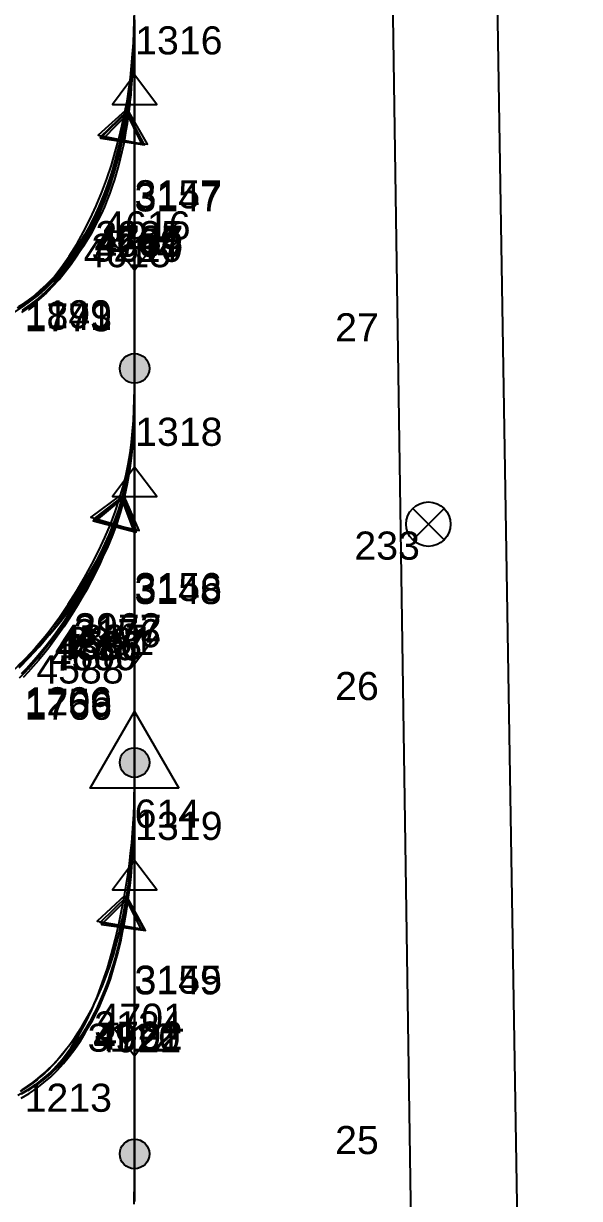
# Model space of a CAD drawing. Header units: millimetres. Extents: x 1508 to 209369, y 3688 to 146097.
# Drawn here: x 180894 to 184650, y 41154 to 49094 of the extents above; entities that cross this region are included whole.
import ezdxf

# ---------------------------------------------------------------- set-up
doc = ezdxf.new("R2010")
doc.units = ezdxf.units.MM
for name, color, linetype, true_color in [('Ndc8_Cluster', 7, 'Continuous', 0x808000), ('Ndc8_Home_Template', 1, 'Continuous', 0xff0000), ('Ndc8_Home_TemplateID', 1, 'Continuous', 0xff0000), ('Ndc8_Point', 7, 'Continuous', 0x000080), ('Ndc8_PointID', 7, 'Continuous', 0x000080), ('Ndc8_Reflector', 7, 'Continuous', 0x008000), ('Ndc8_ReflectorID', 7, 'Continuous', 0x008000), ('Ndc8_SD2_Bwd_AutoLoadEnabled', 7, 'Continuous', 0x0080c0), ('Ndc8_SD2_Bwd_AutoLoadEnabledID', 7, 'Continuous', 0x0080c0), ('Ndc8_SD2_Forward', 5, 'Continuous', 0x0000ff), ('Ndc8_SD2_ForwardID', 5, 'Continuous', 0x0000ff), ('Ndc8_SD2_JiangCha', 5, 'Continuous', 0x0000ff), ('Ndc8_SD2_JiangChaID', 5, 'Continuous', 0x0000ff), ('Ndc8_SD2_Reverse', 5, 'Continuous', 0x0000ff), ('Ndc8_SD2_ReverseID', 5, 'Continuous', 0x0000ff), ('Ndc8_Text', 7, 'Continuous', 0x000000)]:
    doc.layers.add(name, color=color, linetype=linetype, true_color=true_color)
doc.styles.add('Ndc8Style', font='arial.ttf', dxfattribs={"height": 0.2})

msp = doc.modelspace()

# ---------------------------------------------------------------- hatches: boundary and pattern name
at = {"layer": 'Ndc8_Point'}
h = msp.add_hatch(color=256, dxfattribs=at)
edge = h.paths.add_edge_path(flags=0)
edge.add_arc((181644, 46763), 100, 0, 360)
h = msp.add_hatch(color=256, dxfattribs=at)
edge = h.paths.add_edge_path(flags=0)
edge.add_arc((181644, 44100), 100, 0, 360)
h = msp.add_hatch(color=256, dxfattribs=at)
edge = h.paths.add_edge_path(flags=0)
edge.add_arc((181644, 41455), 100, 0, 360)

# ---------------------------------------------------------------- linework, layer by layer
at = {"layer": 'Ndc8_Cluster'}
for points in [[(168672, 56469), (168582, 15163), (184650, 15345), (183955, 57935), (181238, 59038), (177537, 58539)], [(167605, 58247), (167760, 57974), (177198, 55483), (177066, 15865), (183886, 15903), (183257, 58207), (177761, 58246)]]:
    msp.add_lwpolyline(points, close=True, dxfattribs=at)
at = {"layer": 'Ndc8_Home_Template'}
msp.add_lwpolyline([(181944, 43927), (181344, 43927), (181644, 44446)], close=True, dxfattribs=at)
at = {"layer": 'Ndc8_Point'}
for centre in [(181644, 46763), (181644, 44100), (181644, 41455)]:
    msp.add_circle(centre, 100, dxfattribs=at)
at = {"layer": 'Ndc8_Reflector'}
for p, q in [((183735, 45817), (183523, 45605)), ((183523, 45817), (183735, 45605))]:
    msp.add_line(p, q, dxfattribs=at)
msp.add_circle((183629, 45711), 150, dxfattribs=at)
at = {"layer": 'Ndc8_SD2_Bwd_AutoLoadEnabled'}
for points in [[(181642, 49143), (181641, 49089), (181640, 49035), (181638, 48980), (181635, 48925), (181632, 48869), (181628, 48812), (181623, 48754), (181617, 48695), (181611, 48636), (181611, 48636), (181603, 48575), (181594, 48513), (181585, 48451), (181573, 48387), (181561, 48324), (181547, 48260), (181531, 48196), (181514, 48132), (181495, 48068), (181474, 48005), (181452, 47942), (181427, 47880), (181401, 47818), (181372, 47758), (181372, 47758), (181341, 47698), (181308, 47640), (181272, 47583), (181234, 47528), (181194, 47475), (181152, 47424), (181107, 47375), (181061, 47329), (181012, 47285), (180960, 47244), (180907, 47206), (180851, 47171)], [(181642, 49124), (181641, 49075), (181640, 49026), (181638, 48976), (181636, 48926), (181633, 48875), (181630, 48823), (181626, 48770), (181621, 48716), (181621, 48716), (181616, 48662), (181610, 48606), (181603, 48549), (181595, 48491), (181586, 48433), (181575, 48373), (181563, 48313), (181550, 48252), (181535, 48191), (181518, 48129), (181500, 48066), (181479, 48003), (181457, 47939), (181432, 47875), (181432, 47875), (181405, 47810), (181375, 47746), (181344, 47682), (181309, 47618), (181272, 47556), (181233, 47495), (181191, 47437), (181146, 47380), (181098, 47326), (181048, 47274), (180995, 47226), (180938, 47182), (180879, 47142)], [(181642, 49132), (181641, 49091), (181640, 49050), (181638, 49008), (181636, 48966), (181633, 48924), (181631, 48880), (181627, 48836), (181627, 48836), (181623, 48791), (181619, 48745), (181614, 48699), (181608, 48652), (181602, 48604), (181595, 48556), (181587, 48507), (181579, 48458), (181569, 48409), (181559, 48359), (181548, 48309), (181536, 48259), (181523, 48208), (181509, 48158), (181509, 48158), (181494, 48107), (181478, 48057), (181461, 48007), (181442, 47957), (181423, 47907), (181402, 47858), (181380, 47809), (181357, 47760), (181332, 47713), (181306, 47666), (181279, 47620), (181250, 47575), (181220, 47531), (181189, 47488), (181189, 47488), (181155, 47446), (181121, 47405), (181084, 47366), (181047, 47328), (181007, 47292), (180967, 47257), (180924, 47224), (180880, 47193)], [(181641, 49097), (181640, 49044), (181638, 48990), (181635, 48936), (181632, 48881), (181628, 48826), (181624, 48769), (181618, 48712), (181612, 48653), (181612, 48653), (181604, 48594), (181596, 48533), (181586, 48472), (181575, 48410), (181563, 48347), (181550, 48284), (181535, 48220), (181518, 48157), (181500, 48093), (181480, 48029), (181459, 47966), (181436, 47903), (181411, 47840), (181384, 47778), (181384, 47778), (181354, 47717), (181323, 47656), (181290, 47597), (181254, 47539), (181216, 47483), (181176, 47429), (181134, 47377), (181089, 47327), (181042, 47280), (180992, 47236), (180939, 47195), (180884, 47157)], [(181644, 46763), (181644, 46686), (181643, 46609), (181642, 46531), (181640, 46453), (181636, 46375), (181630, 46297), (181622, 46217), (181612, 46138), (181598, 46057), (181581, 45975), (181560, 45893), (181535, 45809), (181505, 45724), (181470, 45638), (181470, 45638), (181430, 45551), (181386, 45463), (181336, 45375), (181283, 45287), (181227, 45200), (181167, 45115), (181104, 45031), (181039, 44951), (180973, 44874), (180905, 44801), (180836, 44732)], [(181644, 46763), (181644, 46711), (181644, 46659), (181643, 46607), (181643, 46554), (181642, 46502), (181640, 46449), (181637, 46396), (181634, 46342), (181630, 46288), (181624, 46234), (181618, 46179), (181610, 46124), (181600, 46068), (181590, 46012), (181590, 46012), (181577, 45954), (181563, 45897), (181547, 45839), (181530, 45780), (181510, 45722), (181490, 45663), (181467, 45605), (181443, 45547), (181416, 45489), (181389, 45432), (181359, 45375), (181328, 45320), (181295, 45265), (181260, 45211), (181260, 45211), (181223, 45159), (181185, 45108), (181145, 45058), (181105, 45010), (181064, 44963), (181022, 44917), (180980, 44874), (180938, 44832), (180896, 44791), (180855, 44753)], [(181644, 46763), (181644, 46676), (181643, 46590), (181642, 46503), (181640, 46417), (181636, 46330), (181629, 46244), (181621, 46157), (181609, 46071), (181595, 45984), (181576, 45897), (181554, 45810), (181527, 45723), (181495, 45636), (181458, 45549), (181458, 45549), (181416, 45462), (181368, 45376), (181315, 45290), (181259, 45205), (181199, 45122), (181135, 45042), (181070, 44964), (181002, 44889), (180932, 44817), (180862, 44750)], [(181644, 46763), (181644, 46717), (181644, 46670), (181644, 46624), (181643, 46577), (181642, 46530), (181641, 46484), (181639, 46437), (181637, 46390), (181634, 46342), (181631, 46295), (181626, 46247), (181621, 46199), (181615, 46151), (181607, 46103), (181607, 46103), (181599, 46054), (181589, 46005), (181579, 45956), (181567, 45906), (181554, 45857), (181540, 45807), (181524, 45757), (181508, 45707), (181490, 45657), (181471, 45606), (181451, 45556), (181429, 45506), (181407, 45456), (181383, 45406), (181383, 45406), (181358, 45356), (181331, 45307), (181304, 45257), (181276, 45209), (181246, 45160), (181217, 45113), (181186, 45066), (181155, 45021), (181123, 44976), (181091, 44932), (181059, 44890), (181027, 44850), (180994, 44810), (180962, 44773), (180962, 44773), (180929, 44737), (180897, 44703), (180865, 44671)], [(181644, 46763), (181644, 46721), (181644, 46680), (181644, 46638), (181643, 46597), (181643, 46555), (181642, 46513), (181641, 46471), (181639, 46428), (181637, 46385), (181634, 46342), (181631, 46299), (181628, 46255), (181623, 46211), (181618, 46167), (181618, 46167), (181612, 46121), (181605, 46076), (181597, 46030), (181588, 45983), (181578, 45936), (181567, 45889), (181555, 45841), (181542, 45792), (181527, 45743), (181511, 45693), (181493, 45643), (181474, 45592), (181453, 45541), (181430, 45489), (181430, 45489), (181406, 45436), (181381, 45383), (181353, 45330), (181325, 45277), (181295, 45224), (181264, 45171), (181232, 45119), (181200, 45068), (181167, 45018), (181133, 44969), (181099, 44922), (181064, 44876), (181029, 44831), (180995, 44789), (180995, 44789), (180960, 44749), (180925, 44711), (180891, 44675)], [(181644, 44100), (181644, 44056), (181644, 44012), (181644, 43968), (181644, 43923), (181643, 43878), (181643, 43833), (181642, 43788), (181640, 43743), (181639, 43696), (181637, 43650), (181635, 43602), (181632, 43555), (181629, 43506), (181625, 43457), (181625, 43457), (181621, 43407), (181616, 43356), (181610, 43304), (181604, 43252), (181597, 43200), (181589, 43148), (181581, 43095), (181572, 43042), (181562, 42989), (181551, 42936), (181539, 42884), (181526, 42832), (181512, 42780), (181497, 42729), (181497, 42729), (181482, 42678), (181465, 42628), (181447, 42579), (181428, 42531), (181407, 42483), (181386, 42436), (181363, 42390), (181339, 42346), (181314, 42302), (181287, 42259), (181259, 42218), (181230, 42177), (181199, 42138), (181167, 42100), (181167, 42100), (181133, 42064), (181098, 42029), (181061, 41995), (181023, 41963), (180983, 41932), (180942, 41903), (180900, 41875), (180855, 41849)], [(181644, 44100), (181644, 44065), (181644, 44029), (181644, 43994), (181644, 43959), (181644, 43923), (181643, 43888), (181643, 43852), (181642, 43817), (181641, 43781), (181640, 43746), (181639, 43710), (181637, 43674), (181636, 43638), (181634, 43602), (181634, 43602), (181631, 43565), (181628, 43529), (181625, 43492), (181622, 43456), (181618, 43419), (181614, 43382), (181610, 43346), (181605, 43309), (181600, 43273), (181594, 43236), (181589, 43200), (181583, 43164), (181576, 43128), (181569, 43092), (181569, 43092), (181562, 43056), (181554, 43021), (181546, 42986), (181538, 42950), (181529, 42916), (181520, 42881), (181510, 42847), (181500, 42812), (181490, 42778), (181479, 42744), (181468, 42711), (181456, 42677), (181443, 42644), (181431, 42611), (181431, 42611), (181417, 42578), (181404, 42545), (181389, 42513), (181374, 42480), (181359, 42448), (181343, 42417), (181327, 42386), (181310, 42355), (181292, 42324), (181274, 42294), (181255, 42265), (181236, 42236), (181217, 42207), (181196, 42179), (181196, 42179), (181175, 42152), (181154, 42125), (181132, 42099), (181109, 42073), (181086, 42049), (181062, 42024), (181037, 42001), (181011, 41978), (180985, 41957), (180958, 41935), (180930, 41915), (180901, 41896), (180872, 41877)], [(181644, 44100), (181644, 44042), (181644, 43984), (181644, 43926), (181643, 43868), (181642, 43810), (181641, 43751), (181640, 43692), (181638, 43633), (181635, 43574), (181632, 43514), (181628, 43453), (181623, 43392), (181618, 43331), (181611, 43269), (181611, 43269), (181603, 43206), (181595, 43143), (181585, 43079), (181574, 43016), (181561, 42952), (181548, 42888), (181533, 42825), (181516, 42762), (181497, 42699), (181478, 42637), (181456, 42576), (181432, 42516), (181407, 42457), (181379, 42400), (181379, 42400), (181350, 42343), (181318, 42289), (181285, 42236), (181249, 42185), (181211, 42136), (181170, 42089), (181128, 42044), (181082, 42002), (181035, 41962), (180985, 41925), (180932, 41890), (180877, 41859)], [(181644, 41455), (181644, 41411), (181644, 41368), (181644, 41324), (181644, 41280), (181643, 41236), (181642, 41192), (181642, 41147)], [(181644, 41455), (181644, 41417), (181644, 41379), (181644, 41341), (181644, 41303), (181643, 41265), (181643, 41226), (181643, 41187), (181642, 41148)], [(181644, 41455), (181644, 41417), (181644, 41380), (181644, 41342), (181644, 41304), (181643, 41265), (181643, 41227), (181642, 41188), (181642, 41149)]]:
    msp.add_lwpolyline(points, dxfattribs=at)
at = {"layer": 'Ndc8_SD2_Forward'}
for points in [[(181644, 46763), (181644, 46826), (181644, 46889), (181644, 46952), (181644, 47015), (181644, 47078), (181644, 47141), (181644, 47204), (181644, 47267), (181644, 47330), (181644, 47393), (181644, 47456), (181644, 47519), (181644, 47582), (181644, 47645), (181644, 47645), (181644, 47708), (181644, 47771), (181644, 47834), (181644, 47897), (181644, 47960), (181644, 48023), (181644, 48085), (181644, 48148), (181644, 48211), (181644, 48274), (181644, 48337), (181644, 48400), (181644, 48463), (181644, 48526), (181644, 48526), (181644, 48589), (181644, 48652), (181644, 48715), (181644, 48778), (181644, 48841), (181644, 48904), (181644, 48967), (181644, 49030), (181644, 49093), (181644, 49156)], [(181644, 48747), (181494, 48547), (181794, 48547), (181644, 48747)], [(181644, 44100), (181644, 44163), (181644, 44227), (181644, 44290), (181644, 44354), (181644, 44417), (181644, 44481), (181644, 44544), (181644, 44607), (181644, 44671), (181644, 44734), (181644, 44798), (181644, 44861), (181644, 44924), (181644, 44988), (181644, 44988), (181644, 45051), (181644, 45115), (181644, 45178), (181644, 45241), (181644, 45305), (181644, 45368), (181644, 45431), (181644, 45495), (181644, 45558), (181644, 45622), (181644, 45685), (181644, 45748), (181644, 45812), (181644, 45875), (181644, 45875), (181644, 45939), (181644, 46002), (181644, 46065), (181644, 46129), (181644, 46192), (181644, 46256), (181644, 46319), (181644, 46382), (181644, 46446), (181644, 46509), (181644, 46573), (181644, 46636), (181644, 46700), (181644, 46763)], [(181644, 46097), (181494, 45897), (181794, 45897), (181644, 46097)], [(181644, 41455), (181644, 41518), (181644, 41581), (181644, 41644), (181644, 41707), (181644, 41770), (181644, 41833), (181644, 41896), (181644, 41959), (181644, 42022), (181644, 42085), (181644, 42148), (181644, 42211), (181644, 42274), (181644, 42337), (181644, 42337), (181644, 42400), (181644, 42463), (181644, 42526), (181644, 42589), (181644, 42652), (181644, 42715), (181644, 42778), (181644, 42840), (181644, 42903), (181644, 42966), (181644, 43029), (181644, 43092), (181644, 43155), (181644, 43218), (181644, 43218), (181644, 43281), (181644, 43344), (181644, 43407), (181644, 43470), (181644, 43533), (181644, 43596), (181644, 43659), (181644, 43722), (181644, 43785), (181644, 43848), (181644, 43911), (181644, 43974), (181644, 44037), (181644, 44100)], [(181644, 43439), (181494, 43239), (181794, 43239), (181644, 43439)], [(181644, 41139), (181644, 41202), (181644, 41265), (181644, 41328), (181644, 41392), (181644, 41455)]]:
    msp.add_lwpolyline(points, dxfattribs=at)
at = {"layer": 'Ndc8_SD2_JiangCha'}
for points in [[(180830, 47141), (180900, 47189), (180900, 47189), (180967, 47243), (181031, 47305), (181092, 47372), (181149, 47445), (181202, 47522), (181253, 47603), (181300, 47687), (181344, 47774), (181385, 47863), (181422, 47954), (181456, 48045), (181487, 48136), (181514, 48226), (181538, 48314), (181538, 48314), (181559, 48401), (181577, 48486), (181593, 48569), (181605, 48650), (181616, 48730), (181624, 48809), (181631, 48887), (181636, 48963), (181639, 49038), (181642, 49113)], [(180862, 47182), (180908, 47209), (180951, 47238), (180993, 47268), (181034, 47299), (181073, 47332), (181110, 47366), (181146, 47402), (181181, 47439), (181181, 47439), (181213, 47476), (181245, 47515), (181274, 47555), (181303, 47596), (181329, 47637), (181355, 47680), (181378, 47723), (181401, 47767), (181422, 47811), (181442, 47856), (181461, 47902), (181479, 47947), (181495, 47994), (181510, 48040), (181510, 48040), (181524, 48087), (181537, 48134), (181549, 48181), (181561, 48228), (181571, 48275), (181580, 48323), (181588, 48371), (181596, 48419), (181603, 48467), (181609, 48516), (181615, 48564), (181620, 48613), (181624, 48662), (181628, 48711), (181628, 48711), (181631, 48760), (181634, 48809), (181636, 48859), (181638, 48908), (181640, 48958), (181641, 49008), (181642, 49058), (181643, 49108)], [(180886, 47151), (180941, 47188), (180993, 47227), (181043, 47270), (181090, 47316), (181134, 47365), (181176, 47415), (181216, 47468), (181254, 47523), (181289, 47580), (181322, 47638), (181353, 47698), (181382, 47758), (181382, 47758), (181409, 47820), (181434, 47882), (181457, 47945), (181478, 48008), (181498, 48072), (181516, 48135), (181533, 48199), (181548, 48263), (181562, 48327), (181574, 48390), (181585, 48453), (181595, 48515), (181603, 48576), (181611, 48636), (181611, 48636), (181618, 48696), (181623, 48754), (181628, 48812), (181632, 48869), (181635, 48925), (181638, 48980), (181640, 49035), (181641, 49089), (181642, 49143)], [(180891, 47182), (180944, 47219), (180995, 47259), (181043, 47302), (181089, 47348), (181133, 47396), (181175, 47446), (181215, 47498), (181252, 47552), (181288, 47608), (181321, 47665), (181353, 47724), (181353, 47724), (181382, 47783), (181409, 47844), (181435, 47906), (181458, 47968), (181480, 48031), (181500, 48094), (181519, 48157), (181535, 48221), (181551, 48285), (181564, 48348), (181577, 48412), (181588, 48475), (181598, 48537), (181607, 48599), (181607, 48599), (181614, 48660), (181620, 48721), (181626, 48780), (181630, 48839), (181634, 48898), (181637, 48956), (181639, 49013), (181641, 49070), (181642, 49127)], [(181582, 48507), (181397, 48339), (181692, 48282), (181582, 48507)], [(181592, 48500), (181412, 48326), (181709, 48279), (181592, 48500)], [(181592, 48495), (181413, 48320), (181710, 48274), (181592, 48495)], [(181607, 48496), (181433, 48316), (181731, 48279), (181607, 48496)], [(180862, 44750), (180932, 44817), (181002, 44889), (181070, 44964), (181135, 45042), (181199, 45122), (181259, 45205), (181315, 45290), (181368, 45376), (181416, 45462), (181458, 45549), (181458, 45549), (181495, 45636), (181527, 45723), (181554, 45810), (181576, 45897), (181595, 45984), (181609, 46071), (181621, 46157), (181629, 46244), (181636, 46330), (181640, 46417), (181642, 46503), (181643, 46590), (181644, 46676), (181644, 46763)], [(180865, 44741), (180932, 44810), (180999, 44882), (181063, 44959), (181126, 45039), (181187, 45122), (181244, 45207), (181299, 45294), (181350, 45381), (181397, 45469), (181440, 45557), (181478, 45644), (181478, 45644), (181511, 45730), (181539, 45814), (181563, 45897), (181583, 45979), (181600, 46061), (181613, 46141), (181623, 46220), (181631, 46299), (181636, 46377), (181640, 46455), (181642, 46532), (181644, 46609), (181644, 46686), (181644, 46763)], [(180877, 44763), (180944, 44837), (181010, 44915), (181074, 44997), (181136, 45082), (181195, 45170), (181252, 45259), (181306, 45350), (181356, 45441), (181402, 45532), (181444, 45621), (181481, 45709), (181481, 45709), (181514, 45795), (181541, 45878), (181565, 45959), (181585, 46038), (181601, 46116), (181614, 46192), (181624, 46266), (181631, 46339), (181637, 46411), (181640, 46483), (181642, 46553), (181644, 46624), (181644, 46693), (181644, 46763)], [(180879, 44701), (180913, 44736), (180947, 44773), (180981, 44811), (181014, 44850), (181014, 44850), (181047, 44891), (181080, 44933), (181113, 44977), (181144, 45021), (181176, 45066), (181207, 45113), (181237, 45159), (181266, 45207), (181294, 45255), (181322, 45303), (181348, 45351), (181373, 45400), (181397, 45449), (181420, 45498), (181420, 45498), (181442, 45546), (181462, 45594), (181481, 45643), (181499, 45690), (181515, 45738), (181531, 45786), (181545, 45833), (181558, 45880), (181570, 45927), (181581, 45973), (181590, 46019), (181599, 46065), (181607, 46110), (181614, 46156), (181614, 46156), (181620, 46200), (181625, 46245), (181629, 46289), (181633, 46333), (181636, 46377), (181638, 46420), (181640, 46464), (181642, 46507), (181643, 46550), (181643, 46592), (181644, 46635), (181644, 46678), (181644, 46720), (181644, 46763)], [(180893, 44702), (180924, 44734), (180954, 44767), (180984, 44801), (181014, 44837), (181043, 44873), (181072, 44911), (181101, 44949), (181129, 44988), (181156, 45028), (181183, 45068), (181210, 45109), (181236, 45150), (181236, 45150), (181261, 45192), (181285, 45234), (181309, 45275), (181331, 45318), (181354, 45360), (181375, 45402), (181395, 45444), (181415, 45486), (181434, 45528), (181451, 45570), (181468, 45612), (181484, 45653), (181500, 45694), (181514, 45735), (181514, 45735), (181527, 45775), (181539, 45815), (181551, 45854), (181562, 45894), (181571, 45932), (181580, 45971), (181589, 46009), (181596, 46047), (181603, 46084), (181609, 46122), (181614, 46159), (181619, 46196), (181624, 46232), (181628, 46269), (181628, 46269), (181631, 46305), (181634, 46341), (181636, 46376), (181638, 46412), (181640, 46448), (181641, 46483), (181642, 46518), (181643, 46553), (181643, 46588), (181644, 46623), (181644, 46658), (181644, 46693), (181644, 46728), (181644, 46763)], [(181550, 45907), (181349, 45758), (181637, 45673), (181550, 45907)], [(181562, 45894), (181367, 45738), (181657, 45663), (181562, 45894)], [(181564, 45901), (181368, 45746), (181658, 45669), (181564, 45901)], [(181576, 45896), (181384, 45736), (181676, 45667), (181576, 45896)], [(181560, 45889), (181364, 45734), (181654, 45657), (181560, 45889)], [(180877, 41832), (180931, 41864), (180983, 41899), (181032, 41937), (181078, 41977), (181122, 42020), (181164, 42066), (181203, 42114), (181241, 42163), (181276, 42215), (181309, 42269), (181340, 42325), (181369, 42382), (181369, 42382), (181396, 42440), (181422, 42500), (181446, 42561), (181468, 42623), (181488, 42685), (181507, 42749), (181525, 42813), (181540, 42877), (181555, 42941), (181568, 43006), (181580, 43070), (181591, 43135), (181600, 43198), (181608, 43262), (181608, 43262), (181615, 43325), (181621, 43387), (181627, 43448), (181631, 43509), (181634, 43570), (181637, 43630), (181640, 43689), (181641, 43749), (181642, 43808), (181643, 43866), (181644, 43925), (181644, 43983), (181644, 44042), (181644, 44100)], [(180883, 41866), (180959, 41912), (181030, 41966), (181030, 41966), (181096, 42027), (181158, 42096), (181214, 42172), (181265, 42253), (181312, 42339), (181355, 42428), (181394, 42521), (181428, 42615), (181460, 42711), (181488, 42807), (181513, 42902), (181535, 42996), (181554, 43087), (181571, 43175), (181571, 43175), (181585, 43258), (181598, 43338), (181609, 43415), (181617, 43487), (181625, 43557), (181630, 43624), (181635, 43689), (181638, 43752), (181641, 43813), (181642, 43872), (181643, 43930), (181644, 43987), (181644, 44044), (181644, 44100)], [(180884, 41889), (180921, 41913), (180956, 41939), (180991, 41966), (180991, 41966), (181025, 41995), (181057, 42025), (181089, 42056), (181120, 42089), (181149, 42123), (181178, 42158), (181206, 42194), (181232, 42231), (181258, 42269), (181283, 42308), (181306, 42347), (181329, 42387), (181351, 42427), (181371, 42468), (181371, 42468), (181391, 42509), (181409, 42550), (181427, 42591), (181443, 42632), (181459, 42674), (181474, 42716), (181488, 42757), (181501, 42799), (181513, 42841), (181525, 42883), (181536, 42925), (181546, 42966), (181555, 43008), (181564, 43049), (181564, 43049), (181572, 43091), (181580, 43132), (181587, 43173), (181594, 43214), (181600, 43254), (181605, 43294), (181610, 43334), (181615, 43374), (181619, 43413), (181623, 43452), (181626, 43491), (181629, 43529), (181632, 43567), (181634, 43605), (181634, 43605), (181636, 43642), (181638, 43678), (181639, 43715), (181640, 43751), (181641, 43787), (181642, 43822), (181643, 43857), (181643, 43892), (181644, 43927), (181644, 43962), (181644, 43997), (181644, 44031), (181644, 44066), (181644, 44100)], [(181575, 43199), (181392, 43028), (181688, 42976), (181575, 43199)], [(181591, 43194), (181411, 43020), (181707, 42973), (181591, 43194)], [(181598, 43183), (181421, 43006), (181718, 42964), (181598, 43183)], [(181641, 41140), (181642, 41180), (181643, 41220), (181643, 41260), (181644, 41299), (181644, 41338), (181644, 41377), (181644, 41416), (181644, 41455)], [(181641, 41145), (181643, 41223), (181644, 41300), (181644, 41378), (181644, 41455)], [(181641, 41115), (181642, 41172), (181643, 41229), (181644, 41286), (181644, 41342), (181644, 41399), (181644, 41455)]]:
    msp.add_lwpolyline(points, dxfattribs=at)
at = {"layer": 'Ndc8_SD2_Reverse'}
for points in [[(181644, 49118), (181644, 49083), (181644, 49047), (181644, 49010), (181644, 48972), (181644, 48933), (181644, 48933), (181644, 48892), (181644, 48851), (181644, 48808), (181644, 48765), (181644, 48721), (181644, 48677), (181643, 48633), (181643, 48588), (181643, 48544), (181643, 48500), (181643, 48456), (181643, 48413), (181643, 48371), (181643, 48330), (181643, 48330), (181643, 48289), (181643, 48250), (181643, 48212), (181643, 48174), (181643, 48137), (181643, 48100), (181643, 48064), (181643, 48027), (181643, 47991), (181643, 47954), (181643, 47917), (181643, 47879), (181643, 47840), (181643, 47801), (181643, 47801), (181643, 47760), (181643, 47719), (181643, 47677), (181643, 47634), (181643, 47591), (181643, 47548), (181644, 47505), (181644, 47462), (181644, 47419), (181644, 47377), (181644, 47335), (181644, 47294), (181644, 47254), (181644, 47215), (181644, 47215), (181644, 47177), (181644, 47141), (181644, 47106), (181644, 47071), (181644, 47038), (181644, 47005), (181644, 46973), (181644, 46942), (181644, 46911), (181644, 46881), (181644, 46851), (181644, 46822), (181644, 46792), (181644, 46763)], [(181794, 47624), (181644, 47424), (181494, 47624)], [(181644, 46763), (181644, 46728), (181644, 46694), (181644, 46659), (181644, 46623), (181644, 46587), (181644, 46551), (181644, 46513), (181644, 46474), (181644, 46435), (181644, 46394), (181644, 46352), (181644, 46308), (181644, 46262), (181644, 46215), (181644, 46215), (181644, 46165), (181644, 46114), (181644, 46061), (181644, 46007), (181644, 45951), (181644, 45894), (181644, 45836), (181643, 45777), (181643, 45717), (181643, 45657), (181643, 45596), (181643, 45535), (181643, 45473), (181643, 45411), (181643, 45411), (181643, 45350), (181643, 45288), (181643, 45227), (181643, 45167), (181643, 45107), (181643, 45048), (181644, 44990), (181644, 44933), (181644, 44877), (181644, 44822), (181644, 44769), (181644, 44718), (181644, 44668), (181644, 44620), (181644, 44620), (181644, 44574), (181644, 44531), (181644, 44489), (181644, 44448), (181644, 44409), (181644, 44371), (181644, 44335), (181644, 44299), (181644, 44265), (181644, 44231), (181644, 44198), (181644, 44165), (181644, 44132), (181644, 44100)], [(181794, 44964), (181644, 44764), (181494, 44964)], [(181644, 44100), (181644, 44064), (181644, 44028), (181644, 43991), (181644, 43955), (181644, 43918), (181644, 43882), (181644, 43845), (181644, 43808), (181644, 43771), (181644, 43733), (181644, 43695), (181644, 43657), (181644, 43619), (181644, 43580), (181644, 43580), (181644, 43541), (181644, 43501), (181644, 43462), (181644, 43422), (181644, 43382), (181644, 43341), (181643, 43301), (181643, 43261), (181643, 43222), (181643, 43182), (181643, 43143), (181643, 43104), (181643, 43066), (181643, 43028), (181643, 43028), (181643, 42990), (181643, 42954), (181643, 42917), (181643, 42881), (181643, 42845), (181643, 42809), (181643, 42773), (181643, 42736), (181643, 42700), (181643, 42663), (181643, 42625), (181643, 42587), (181643, 42548), (181643, 42508), (181643, 42508), (181643, 42466), (181643, 42425), (181643, 42382), (181643, 42339), (181643, 42295), (181643, 42252), (181644, 42208), (181644, 42164), (181644, 42121), (181644, 42078), (181644, 42036), (181644, 41995), (181644, 41954), (181644, 41915), (181644, 41915), (181644, 41877), (181644, 41840), (181644, 41804), (181644, 41769), (181644, 41735), (181644, 41702), (181644, 41669), (181644, 41637), (181644, 41606), (181644, 41575), (181644, 41545), (181644, 41515), (181644, 41485), (181644, 41455)], [(181794, 42316), (181644, 42116), (181494, 42316)], [(181644, 41455), (181644, 41420), (181644, 41385), (181644, 41349), (181644, 41314), (181644, 41278), (181644, 41243), (181644, 41207), (181644, 41170), (181644, 41134)]]:
    msp.add_lwpolyline(points, dxfattribs=at)

# ---------------------------------------------------------------- texts
at = {"layer": 'Ndc8_Home_TemplateID', "style": 'Ndc8Style'}
msp.add_text('614', height=190, dxfattribs=at).set_placement((181644, 43660))
at = {"layer": 'Ndc8_PointID', "style": 'Ndc8Style'}
for s, p in [('1316', (181648, 48885)), ('1199', (180901, 47034)), ('1841', (180901, 47024)), ('1773', (180901, 47014)), ('1318', (181648, 46240)), ('1206', (180901, 44419)), ('1759', (180901, 44409)), ('1766', (180901, 44389)), ('1319', (181648, 43577)), ('1213', (180901, 41740))]:
    msp.add_text(s, height=190, dxfattribs=at).set_placement(p)
at = {"layer": 'Ndc8_ReflectorID', "style": 'Ndc8Style'}
msp.add_text('233', height=190, dxfattribs=at).set_placement((183129, 45471))
at = {"layer": 'Ndc8_SD2_Bwd_AutoLoadEnabledID', "style": 'Ndc8Style'}
for s, p in [('4616', (181432, 47635)), ('3235', (181380, 47569)), ('4787', (181384, 47538)), ('4609', (181372, 47518)), ('3176', (181232, 44879)), ('4886', (181104, 44791)), ('3961', (181186, 44826)), ('4600', (181070, 44724)), ('4588', (180980, 44634)), ('3112', (181327, 42146)), ('4920', (181363, 42150)), ('4702', (181379, 42160))]:
    msp.add_text(s, height=190, dxfattribs=at).set_placement(p)
at = {"layer": 'Ndc8_SD2_ForwardID', "style": 'Ndc8Style'}
for s, p in [('3157', (181644, 47845)), ('3156', (181644, 45191)), ('3155', (181644, 42538))]:
    msp.add_text(s, height=190, dxfattribs=at).set_placement(p)
at = {"layer": 'Ndc8_SD2_JiangChaID', "style": 'Ndc8Style'}
for s, p in [('3234', (181353, 47484)), ('4610', (181378, 47483)), ('4785', (181382, 47518)), ('4615', (181300, 47447)), ('3177', (181236, 44910)), ('3962', (181237, 44919)), ('4887', (181136, 44842)), ('4587', (181126, 44799)), ('4599', (181070, 44724)), ('3124', (181371, 42228)), ('4701', (181394, 42281)), ('4921', (181369, 42142))]:
    msp.add_text(s, height=190, dxfattribs=at).set_placement(p)
at = {"layer": 'Ndc8_SD2_ReverseID', "style": 'Ndc8Style'}
for s, p in [('3147', (181643, 47824)), ('3148', (181643, 45171)), ('3149', (181643, 42533))]:
    msp.add_text(s, height=190, dxfattribs=at).set_placement(p)
at = {"layer": 'Ndc8_Text', "char_height": 190, "width": 644, "attachment_point": 1, "style": 'Ndc8Style'}
for s, insert in [('27', (182999, 47136)), ('26', (182999, 44712)), ('25', (182999, 41644))]:
    msp.add_mtext(s, dxfattribs=dict(at, insert=insert))

doc.saveas('drawing.dxf')
